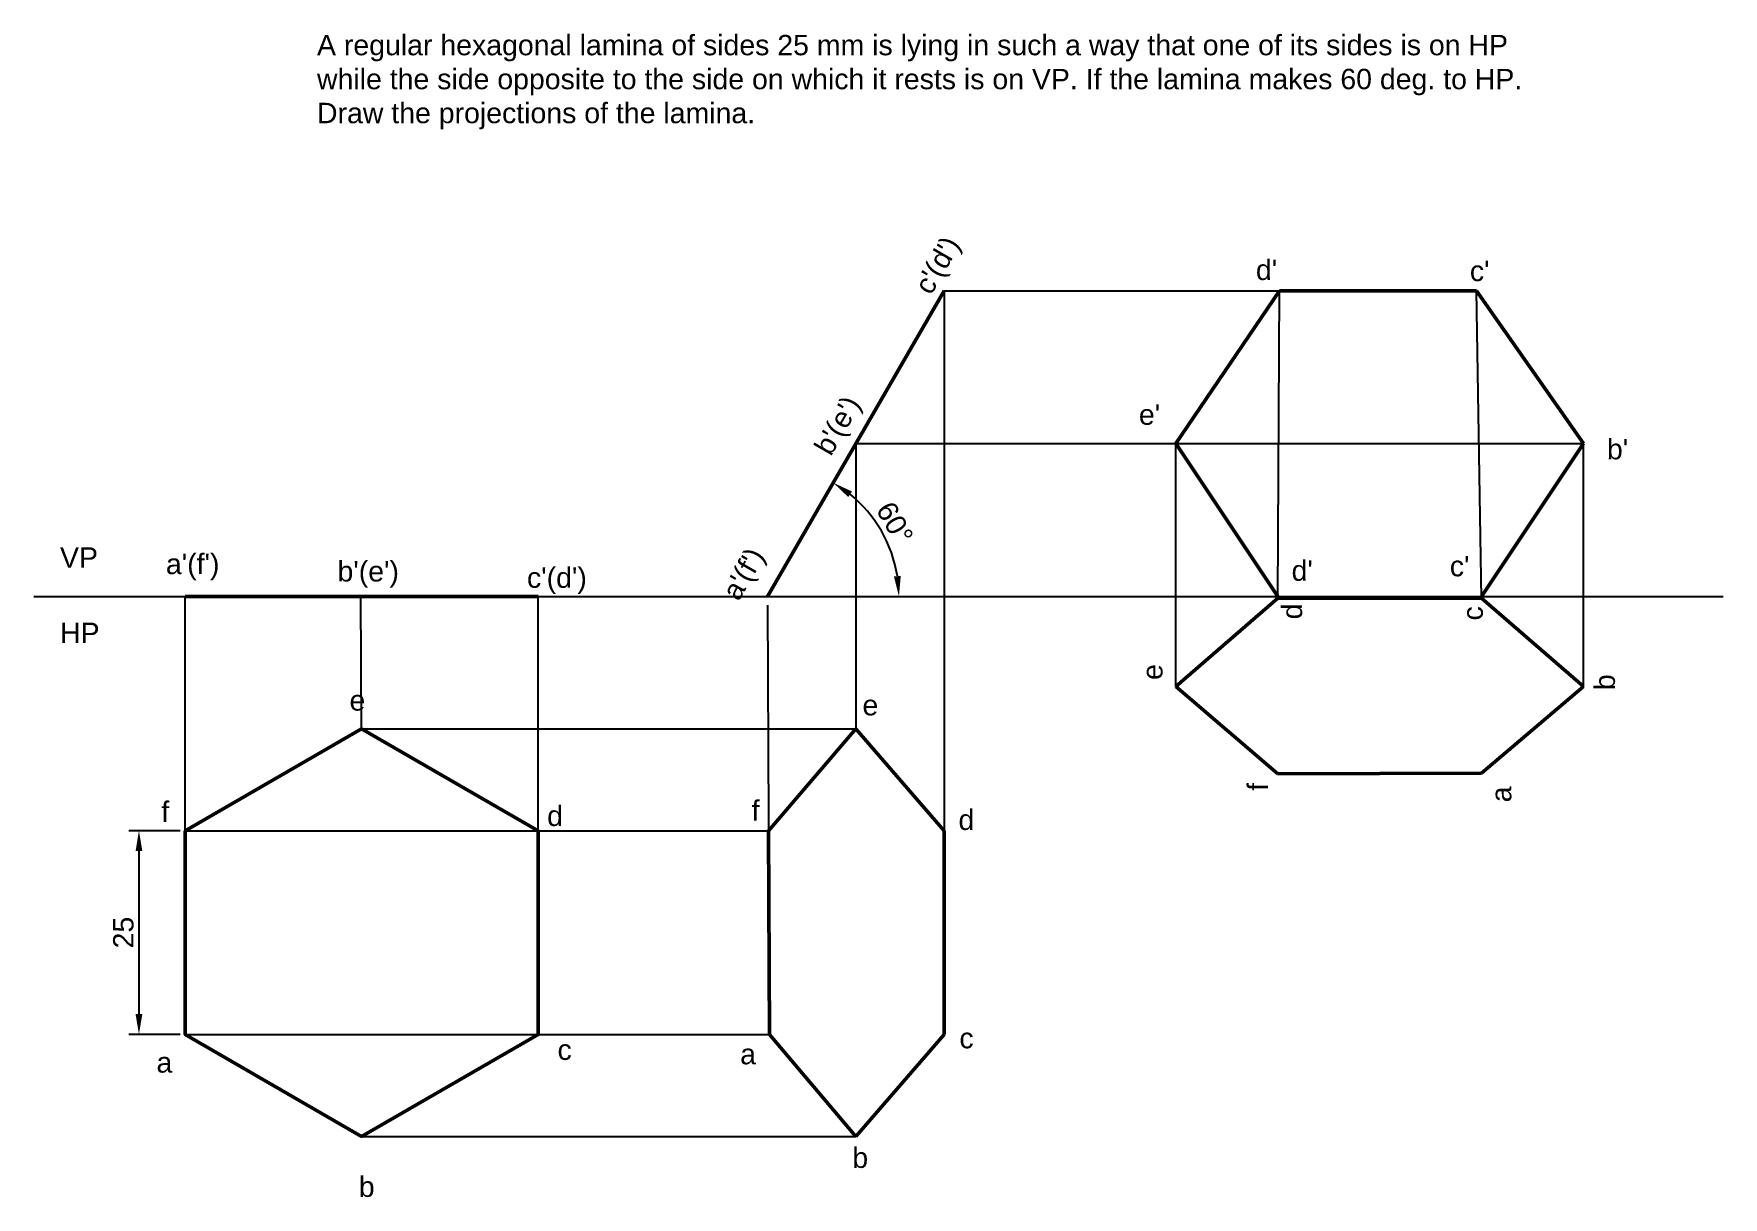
# Paper-space layout 'Layout10' of a CAD drawing. Header units: millimetres. Extents: x 22 to 229, y 42 to 184.
import ezdxf

# ---------------------------------------------------------------- set-up
doc = ezdxf.new("R2010")
doc.units = ezdxf.units.MM
doc.styles.get("Standard").update_dxf_attribs({"font": 'arial.ttf'})
doc.dimstyles.new('ISO-25', dxfattribs={"dimtxt": 2.5, "dimasz": 2.5, "dimexe": 1.25, "dimexo": 0.625, "dimtad": 1, "dimtxsty": 'Standard', "dimcen": 2.5, "dimadec": 0, "dimazin": 0, "dimtfac": 1, "dimtmove": 0, "dimatfit": 3, "dimfxl": 1, "dimarcsym": 0})

# ---------------------------------------------------------------- blocks, each defined once
blk = doc.blocks.new('*D118')
at = {"color": 0, "lineweight": -2, "transparency": 16777216}
blk.add_arc((111.63, 115.4), 16.11, 8.898, 51.102, dxfattribs=at)
at = {"color": 0, "transparency": 16777216}
for points in [[(121.51, 127.6), (121.98, 128.28), (119.68, 129.35)], [(127.96, 117.92), (127.13, 117.86), (127.74, 115.4)]]:
    blk.add_solid(points, dxfattribs=at)
at = {"layer": 'Defpoints', "color": 0, "transparency": 16777216}
for p in [(133.28, 152.9), (126.77, 120.91), (21.57, 115.4), (111.63, 115.4), (228.89, 115.4)]:
    blk.add_point(p, dxfattribs=at)
at = {"color": 0, "transparency": 16777216, "insert": (127.23, 124.41), "char_height": 2.5, "attachment_point": 5, "rotation": 300}
blk.add_mtext('60°', dxfattribs=at)
blk = doc.blocks.new('*D128')
at = {"color": 0, "lineweight": -2, "transparency": 16777216}
for p, q in [((39.52, 86.67), (33.22, 86.67)), ((34.47, 84.17), (34.47, 64.17)), ((39.52, 61.67), (33.22, 61.67))]:
    blk.add_line(p, q, dxfattribs=at)
at = {"color": 0, "transparency": 16777216}
for points in [[(34.06, 84.17), (34.89, 84.17), (34.47, 86.67)], [(34.06, 64.17), (34.89, 64.17), (34.47, 61.67)]]:
    blk.add_solid(points, dxfattribs=at)
at = {"layer": 'Defpoints', "color": 0, "transparency": 16777216}
for p in [(40.14, 86.67), (34.47, 61.67), (40.14, 61.67)]:
    blk.add_point(p, dxfattribs=at)
at = {"color": 0, "transparency": 16777216, "insert": (32.57, 74.17), "char_height": 2.5, "attachment_point": 5, "rotation": 90}
blk.add_mtext('25', dxfattribs=at)

psp = doc.layouts.new('Layout10')

# ---------------------------------------------------------------- linework, layer by layer
at = {"lineweight": 50}
for p, q in [((111.626, 115.399), (133.276, 152.899)), ((174.43, 152.899), (161.736, 134.149)), ((174.43, 152.899), (198.625, 152.899)), ((198.625, 152.899), (211.736, 134.149)), ((161.736, 134.149), (174.236, 115.399)), ((211.736, 134.149), (199.233, 115.399)), ((40.144, 115.399), (83.446, 115.399)), ((161.736, 104.349), (174.236, 115.175)), ((174.236, 115.175), (199.236, 115.175)), ((211.736, 104.349), (199.236, 115.175)), ((174.236, 93.638), (161.736, 104.349)), ((199.236, 93.741), (211.736, 104.349)), ((111.74, 86.666), (122.451, 99.166)), ((122.451, 99.166), (133.276, 86.666)), ((174.236, 93.638), (199.236, 93.741)), ((111.74, 86.666), (111.843, 61.666)), ((133.276, 86.666), (133.276, 61.666)), ((111.843, 61.666), (122.451, 49.166)), ((122.451, 49.166), (133.276, 61.666))]:
    psp.add_line(p, q, dxfattribs=at)
for p, q in [((133.276, 152.899), (133.276, 61.666)), ((133.276, 152.899), (198.625, 152.899)), ((174.236, 115.399), (174.43, 152.899)), ((199.236, 115.175), (198.625, 152.899)), ((122.451, 134.149), (122.451, 99.166)), ((122.451, 134.149), (211.736, 134.149)), ((161.736, 104.349), (161.736, 134.149)), ((211.736, 115.399), (211.736, 134.149)), ((21.566, 115.399), (228.893, 115.399)), ((40.144, 86.666), (40.144, 115.399)), ((61.795, 99.166), (61.681, 115.399)), ((83.446, 86.666), (83.446, 115.399)), ((111.626, 114.335), (111.843, 61.666)), ((211.736, 104.349), (211.736, 115.399)), ((61.795, 99.166), (122.451, 99.166)), ((40.144, 86.666), (111.74, 86.666)), ((40.144, 61.666), (111.843, 61.666)), ((61.795, 49.166), (122.451, 49.166))]:
    psp.add_line(p, q)
psp.add_lwpolyline([(40.144, 86.666), (40.144, 61.666), (61.795, 49.166), (83.446, 61.666), (83.446, 86.666), (61.795, 99.166)], close=True, dxfattribs=at)

# ---------------------------------------------------------------- texts
at = {"char_height": 2.5, "attachment_point": 1}
for s, insert in [('A regular hexagonal lamina of sides 25 mm is lying in such a way that one of its sides is on HP \\Pwhile the side opposite to the side on which it rests is on VP. If the lamina makes 60 deg. to HP. \\PDraw the projections of the lamina. ', (56.322, 184.298)), ("d'", (171.547, 156.727)), ("c'", (197.804, 156.59)), ("e'", (157.187, 138.962)), ("b'", (214.626, 134.726)), ('VP', (24.784, 121.427)), ("a'(f')", (37.781, 120.643)), ("c'", (195.343, 120.378)), ("b'(e')", (58.837, 119.739)), ("c'(d')", (82.09, 118.965)), ("d'", (175.923, 119.831)), ('HP', (24.784, 112.184)), ('e ', (60.313, 103.899)), ('e ', (123.262, 103.315)), ('f', (37.21, 90.252)), ('d', (84.565, 89.742)), ('f', (109.662, 90.386)), ('d', (135.042, 89.257)), ('c', (85.841, 61.046)), ('c', (135.16, 62.471)), ('a', (36.624, 59.491)), ('a', (108.254, 60.511)), ('b', (122.017, 47.796)), ('b', (61.453, 44.239))]:
    psp.add_mtext(s, dxfattribs=dict(at, insert=insert))
for s, insert, rotation in [("c'(d')", (129.51, 153.508), 60), ("b'(e')", (117.213, 133.757), 60), ("a'(f')", (105.902, 115.974), 60), ('d', (174.714, 112.595), 90), ('c', (196.896, 112.458), 90), ('e ', (157.587, 105.16), 90), ('b', (213.106, 103.915), 90), ('f', (170.516, 91.56), 90), ('a', (200.391, 90.152), 90)]:
    psp.add_mtext(s, dxfattribs=dict(at, insert=insert, rotation=rotation))

# ---------------------------------------------------------------- dimensions: what is measured, and where the dimension line sits
dim = psp.add_angular_dim_2l(base=(126.768, 120.91), line1=((21.566, 115.399), (228.893, 115.399)), line2=((111.626, 115.399), (133.276, 152.899)), dimstyle='ISO-25')
dim.commit()
dim.dimension.update_dxf_attribs({"geometry": '*D118', "text_midpoint": (127.228, 124.407)})
dim = psp.add_linear_dim(base=(34.472, 61.666), p1=(40.144, 86.666), p2=(40.144, 61.666), angle=90, dimstyle='ISO-25')
dim.commit()
dim.dimension.update_dxf_attribs({"geometry": '*D128', "text_midpoint": (32.571, 74.166)})

doc.saveas('drawing.dxf')
